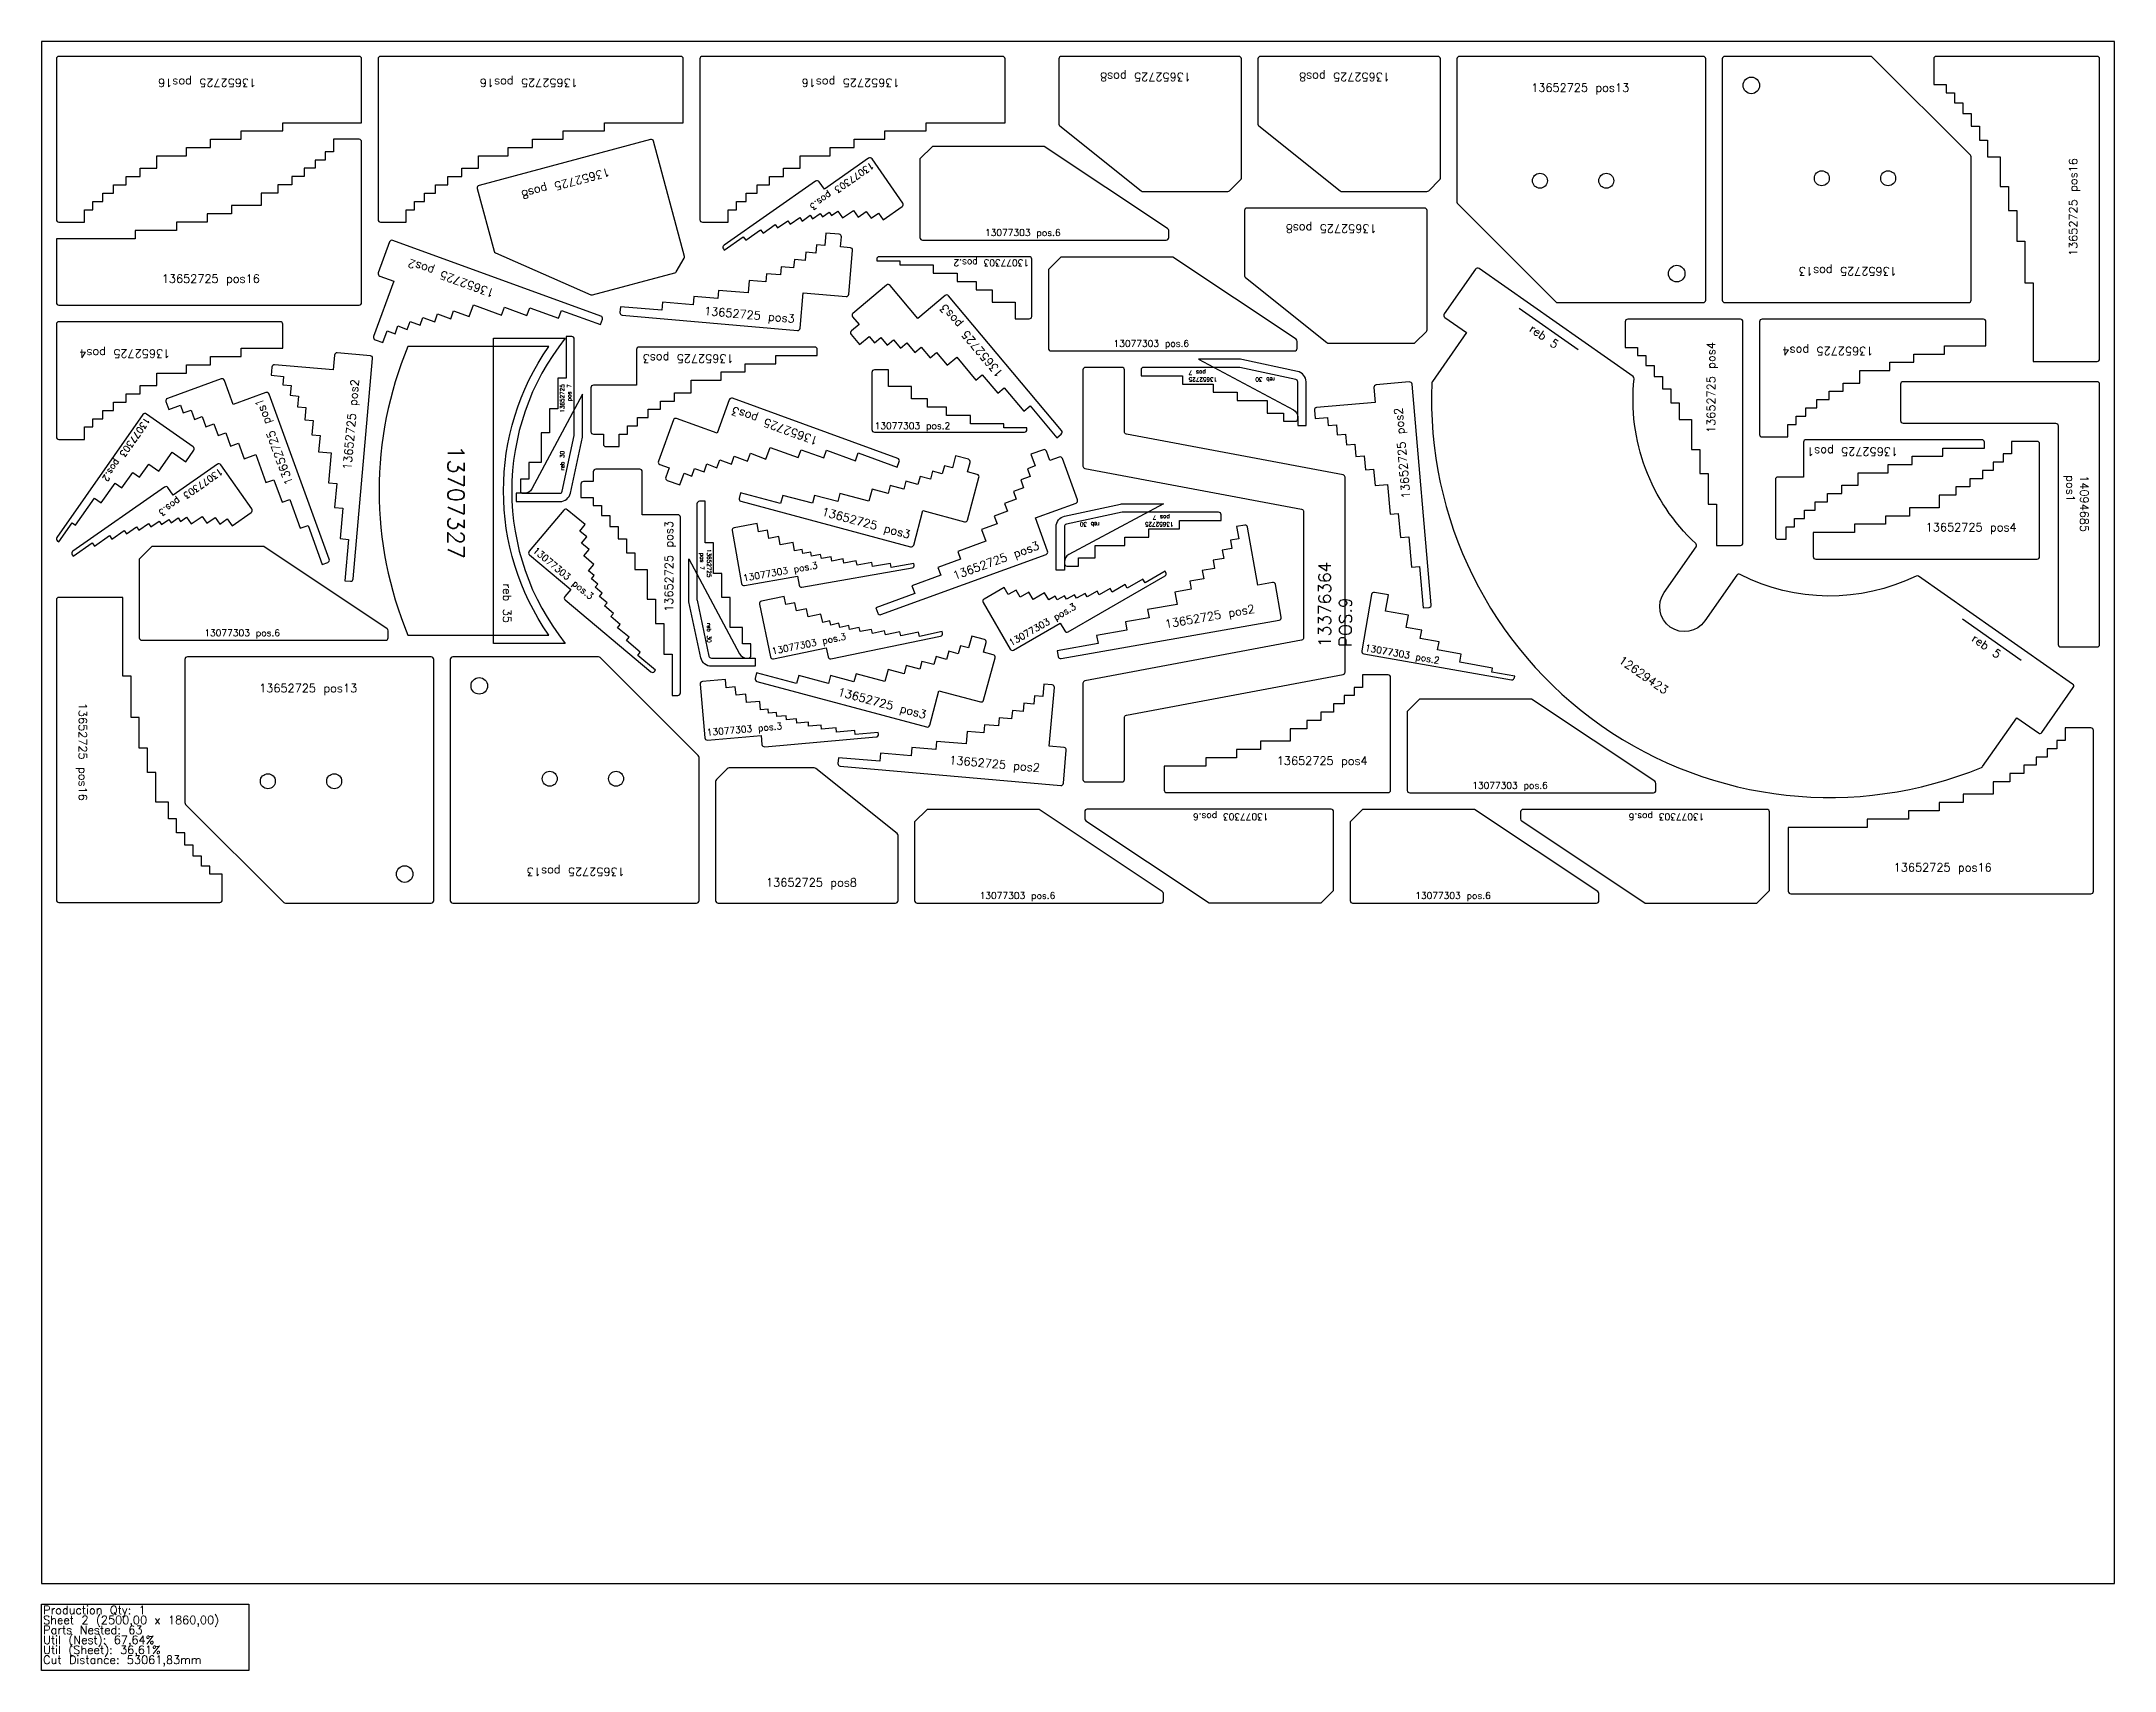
# Model space of a CAD drawing. Header units: millimetres. Extents: x 2625 to 5125, y -105 to 1860.
import ezdxf

# ---------------------------------------------------------------- set-up
doc = ezdxf.new("R2010")
doc.units = ezdxf.units.MM
for name, color, linetype in [('12629423', 7, 'Continuous'), ('13376364v01', 7, 'Continuous'), ('13652725', 7, 'Continuous'), ('13707303', 7, 'Continuous'), ('13707327', 7, 'Continuous'), ('14094685v0', 7, 'Continuous'), ('Rebaixo', 7, 'Continuous'), ('sheet', 24, 'Continuous'), ('Stats', 7, 'Continuous'), ('Texto', 7, 'Continuous')]:
    doc.layers.add(name, color=color, linetype=linetype)
doc.styles.get("Standard").update_dxf_attribs({"font": 'txt.shx'})

msp = doc.modelspace()

# ---------------------------------------------------------------- linework, layer by layer
at = {"color": 7}
for points in [[(3855, 1842, 0.414214), (3852, 1839), (3852, 1760.4, 0.227838), (3853.1, 1758.1), (3951.2, 1679.7, 0.170304), (3953.1, 1679), (4055.8, 1679, 0.198913), (4057.9, 1679.9), (4071.1, 1693.1, 0.198912), (4072, 1695.2), (4072, 1839, 0.414214), (4069, 1842)], [(4095, 1842, 0.414214), (4092, 1839), (4092, 1760.4, 0.227838), (4093.1, 1758.1), (4191.2, 1679.7, 0.170304), (4193.1, 1679), (4295.8, 1679, 0.198912), (4297.9, 1679.9), (4311.1, 1693.1, 0.198912), (4312, 1695.2), (4312, 1839, 0.414214), (4309, 1842)], [(4632, 1548), (4632, 1839, 0.414214), (4629, 1842), (4335, 1842, 0.414214), (4332, 1839), (4332, 1666.2, 0.198912), (4332.9, 1664.1), (4451.1, 1545.9, 0.198912), (4453.2, 1545), (4629, 1545, 0.414214)], [(4652, 1839), (4652, 1548, 0.414214), (4655, 1545), (4949, 1545, 0.414214), (4952, 1548), (4952, 1720.8, 0.198912), (4951.1, 1722.9), (4832.9, 1841.1, 0.198912), (4830.8, 1842), (4655, 1842, 0.414214)], [(3152.7, 1686.4, 0.414214), (3150.6, 1682.8), (3170.9, 1606.9, 0.227838), (3172.6, 1604.9), (3287.6, 1554.5, 0.170304), (3289.6, 1554.4), (3388.8, 1580.9, 0.198912), (3390.6, 1582.3), (3400, 1598.6, 0.198912), (3400.3, 1600.8), (3363.1, 1739.7, 0.414214), (3359.4, 1741.8)], [(4078.9, 1659, 0.414214), (4075.9, 1656), (4075.9, 1577.4, 0.227838), (4077.1, 1575.1), (4175.1, 1496.7, 0.170304), (4177, 1496), (4279.7, 1496, 0.198912), (4281.8, 1496.9), (4295.1, 1510.1, 0.198912), (4295.9, 1512.2), (4295.9, 1656, 0.414214), (4292.9, 1659)], [(3031.2, 1580.8, 0.414213), (3033, 1576.9), (3049.9, 1570.8), (3025.6, 1504, 0.414214), (3027.4, 1500.2), (3036.8, 1496.8), (3042, 1510.9), (3051.4, 1507.4), (3054.8, 1516.8), (3066.1, 1512.7), (3069.5, 1522.1), (3081.7, 1517.7), (3085.1, 1527.1), (3099.2, 1522), (3102.6, 1531.4), (3118.6, 1525.5), (3122, 1534.9), (3140.8, 1528.1), (3145.9, 1542.2), (3179.8, 1529.9), (3183.2, 1539.3), (3210.4, 1529.4), (3213.9, 1538.8), (3248.6, 1526.1), (3252.1, 1535.5), (3299, 1518.4), (3301.4, 1525, 0.414214), (3299.6, 1528.8), (3048.7, 1620.1, 0.414214), (3044.9, 1618.3)], [(4644.9, 1302), (4644.9, 1252), (4673.9, 1252, 0.414214), (4676.9, 1255), (4676.9, 1522, 0.414214), (4673.9, 1525), (4537.9, 1525, 0.414214), (4534.9, 1522), (4534.9, 1491), (4549.9, 1491), (4549.9, 1481), (4559.9, 1481), (4559.9, 1469), (4569.9, 1469), (4569.9, 1456), (4579.9, 1456), (4579.9, 1441), (4589.9, 1441), (4589.9, 1424), (4599.9, 1424), (4599.9, 1404), (4614.9, 1404), (4614.9, 1368), (4624.9, 1368), (4624.9, 1339), (4634.9, 1339), (4634.9, 1302)], [(4919.9, 1493), (4969.9, 1493), (4969.9, 1522, 0.414214), (4966.9, 1525), (4699.9, 1525, 0.414214), (4696.9, 1522), (4696.9, 1386, 0.414214), (4699.9, 1383), (4730.9, 1383), (4730.9, 1398), (4740.9, 1398), (4740.9, 1408), (4752.9, 1408), (4752.9, 1418), (4765.9, 1418), (4765.9, 1428), (4780.9, 1428), (4780.9, 1438), (4797.9, 1438), (4797.9, 1448), (4817.9, 1448), (4817.9, 1463), (4853.9, 1463), (4853.9, 1473), (4882.9, 1473), (4882.9, 1483), (4919.9, 1483)], [(2866, 1490), (2916, 1490), (2916, 1519, 0.414214), (2913, 1522), (2646, 1522, 0.414214), (2643, 1519), (2643, 1383, 0.414214), (2646, 1380), (2677, 1380), (2677, 1395), (2687, 1395), (2687, 1405), (2699, 1405), (2699, 1415), (2712, 1415), (2712, 1425), (2727, 1425), (2727, 1435), (2744, 1435), (2744, 1445), (2764, 1445), (2764, 1460), (2800, 1460), (2800, 1470), (2829, 1470), (2829, 1480), (2866, 1480)], [(3250.2, 1315, 0.353653), (3253.1, 1317.4), (3267.5, 1384.7, 0.052822), (3267.6, 1385.3), (3267.6, 1501, 0.414214), (3264.6, 1504), (3257.6, 1504), (3257.6, 1454), (3247.6, 1454), (3247.6, 1417), (3237.6, 1417), (3237.6, 1388), (3227.6, 1388), (3227.6, 1352), (3212.6, 1352), (3212.6, 1332), (3202.6, 1332), (3202.6, 1318, 0.414214), (3205.6, 1315)], [(2981.7, 1484.4, 0.414214), (2978.5, 1481.7), (2976.9, 1463.8), (2906.2, 1469.9, 0.414214), (2902.9, 1467.2), (2902.1, 1457.3), (2917, 1456), (2916.1, 1446), (2926.1, 1445.1), (2925, 1433.2), (2935, 1432.3), (2933.9, 1419.3), (2943.8, 1418.5), (2942.5, 1403.5), (2952.5, 1402.7), (2951, 1385.7), (2961, 1384.8), (2959.2, 1364.9), (2974.2, 1363.6), (2971, 1327.8), (2981, 1326.9), (2978.5, 1298), (2988.4, 1297.1), (2985.2, 1260.3), (2995.2, 1259.4), (2990.8, 1209.6), (2997.8, 1209, 0.414214), (3001, 1211.7), (3024.3, 1477.7, 0.414214), (3021.6, 1480.9)], [(4140, 1449.4, 0.353653), (4137.6, 1452.3), (4070.3, 1466.7, 0.052823), (4069.7, 1466.8), (3954, 1466.8, 0.414214), (3951, 1463.8), (3951, 1456.8), (4001, 1456.8), (4001, 1446.8), (4038, 1446.8), (4038, 1436.8), (4067, 1436.8), (4067, 1426.8), (4103, 1426.8), (4103, 1411.8), (4123, 1411.8), (4123, 1401.8), (4137, 1401.8, 0.414214), (4140, 1404.8)], [(4234.7, 1445.8, 0.414214), (4231.9, 1442.6), (4233.5, 1424.6), (4162.8, 1418.4, 0.414214), (4160.1, 1415.2), (4160.9, 1405.2), (4175.9, 1406.5), (4176.7, 1396.6), (4186.7, 1397.5), (4187.7, 1385.5), (4197.7, 1386.4), (4198.8, 1373.4), (4208.8, 1374.3), (4210.1, 1359.3), (4220.1, 1360.2), (4221.6, 1343.3), (4231.5, 1344.2), (4233.3, 1324.2), (4248.2, 1325.5), (4251.3, 1289.7), (4261.3, 1290.5), (4263.8, 1261.7), (4273.8, 1262.5), (4277, 1225.7), (4287, 1226.5), (4291.3, 1176.7), (4298.3, 1177.3, 0.414214), (4301, 1180.6), (4277.8, 1446.6, 0.414213), (4274.5, 1449.3)], [(4811.6, 1267.6), (4761.6, 1267.6), (4761.6, 1238.6, 0.414214), (4764.6, 1235.6), (5031.6, 1235.6, 0.414214), (5034.6, 1238.6), (5034.6, 1374.6, 0.414214), (5031.6, 1377.6), (5000.6, 1377.6), (5000.6, 1362.6), (4990.6, 1362.6), (4990.6, 1352.6), (4978.6, 1352.6), (4978.6, 1342.6), (4965.6, 1342.6), (4965.6, 1332.6), (4950.6, 1332.6), (4950.6, 1322.6), (4933.6, 1322.6), (4933.6, 1312.6), (4913.6, 1312.6), (4913.6, 1297.6), (4877.6, 1297.6), (4877.6, 1287.6), (4848.6, 1287.6), (4848.6, 1277.6), (4811.6, 1277.6)], [(4113.1, 1204.9, 0.414214), (4109.6, 1207.3), (4091.9, 1204.2), (4079.6, 1274.1, 0.414214), (4076.1, 1276.6), (4066.3, 1274.8), (4068.9, 1260.1), (4059, 1258.3), (4060.7, 1248.5), (4048.9, 1246.4), (4050.7, 1236.5), (4037.9, 1234.3), (4039.6, 1224.4), (4024.8, 1221.8), (4026.6, 1212), (4009.8, 1209), (4011.6, 1199.2), (3991.9, 1195.7), (3994.5, 1180.9), (3959, 1174.7), (3960.7, 1164.8), (3932.2, 1159.8), (3933.9, 1149.9), (3897.5, 1143.5), (3899.2, 1133.7), (3850, 1125), (3851.2, 1118.1, 0.414214), (3854.7, 1115.7), (4117.6, 1162, 0.414213), (4120.1, 1165.5)], [(3098, 823.7), (3098, 1114.7, 0.414214), (3095, 1117.7), (2801, 1117.7, 0.414214), (2798, 1114.7), (2798, 941.9, 0.198912), (2798.9, 939.8), (2917.1, 821.6, 0.198912), (2919.2, 820.7), (3095, 820.7, 0.414214)], [(3118, 1114.7), (3118, 823.7, 0.414214), (3121, 820.7), (3415, 820.7, 0.414214), (3418, 823.7), (3418, 996.4, 0.198912), (3417.1, 998.6), (3298.9, 1116.8, 0.198912), (3296.8, 1117.7), (3121, 1117.7, 0.414214)], [(3860.9, 1005.1, 0.414214), (3858.2, 1008.4), (3840.3, 1009.9), (3846.5, 1080.7, 0.414214), (3843.8, 1083.9), (3833.8, 1084.8), (3832.5, 1069.8), (3822.5, 1070.7), (3821.6, 1060.8), (3809.7, 1061.8), (3808.8, 1051.8), (3795.9, 1053), (3795, 1043), (3780.1, 1044.3), (3779.2, 1034.4), (3762.2, 1035.8), (3761.4, 1025.9), (3741.5, 1027.6), (3740.1, 1012.7), (3704.3, 1015.8), (3703.4, 1005.9), (3674.5, 1008.4), (3673.7, 998.4), (3636.8, 1001.6), (3635.9, 991.7), (3586.1, 996), (3585.5, 989.1, 0.414214), (3588.2, 985.8), (3854.2, 962.5, 0.414214), (3857.5, 965.3)], [(4029, 985.9), (3979, 985.9), (3979, 956.9, 0.414214), (3982, 953.9), (4249, 953.9, 0.414214), (4252, 956.9), (4252, 1092.9, 0.414214), (4249, 1095.9), (4218, 1095.9), (4218, 1080.9), (4208, 1080.9), (4208, 1070.9), (4196, 1070.9), (4196, 1060.9), (4183, 1060.9), (4183, 1050.9), (4168, 1050.9), (4168, 1040.9), (4151, 1040.9), (4151, 1030.9), (4131, 1030.9), (4131, 1015.9), (4095, 1015.9), (4095, 1005.9), (4066, 1005.9), (4066, 995.9), (4029, 995.9)], [(3655, 820.7, 0.414214), (3658, 823.7), (3658, 902.2, 0.227838), (3656.9, 904.6), (3558.8, 983, 0.170304), (3556.9, 983.7), (3454.2, 983.7, 0.198912), (3452.1, 982.8), (3438.9, 969.6, 0.198912), (3438, 967.4), (3438, 823.7, 0.414214), (3441, 820.7)]]:
    msp.add_lwpolyline(points, format="xyb", close=True, dxfattribs=at)
at = {"color": 6}
for points in [[(3432.9, 1116.3), (3477.5, 1116.3, 0.414213), (3480.5, 1119.3), (3480.5, 1133.3), (3470.5, 1133.3), (3470.5, 1153.3), (3455.5, 1153.3), (3455.5, 1189.3), (3445.5, 1189.3), (3445.5, 1218.3), (3435.5, 1218.3), (3435.5, 1255.3), (3425.5, 1255.3), (3425.5, 1305.3), (3418.5, 1305.3, 0.414214), (3415.5, 1302.3), (3415.5, 1186.6, 0.052823), (3415.6, 1185.9), (3430, 1118.6, 0.353653)], [(3858.6, 1274.7), (3858.6, 1230.2, 0.414214), (3861.6, 1227.2), (3875.6, 1227.2), (3875.6, 1237.2), (3895.6, 1237.2), (3895.6, 1252.2), (3931.6, 1252.2), (3931.6, 1262.2), (3960.6, 1262.2), (3960.6, 1272.2), (3997.6, 1272.2), (3997.6, 1282.2), (4047.6, 1282.2), (4047.6, 1289.2, 0.414214), (4044.6, 1292.2), (3928.9, 1292.2, 0.052823), (3928.3, 1292.1), (3861, 1277.7, 0.353653)]]:
    msp.add_lwpolyline(points, format="xyb", close=True, dxfattribs=at)
at = {"color": 7}
for centre, radius in [((4687, 1807), 10), ((4432, 1692), 9), ((4512, 1692), 9), ((4772, 1695), 9), ((4852, 1695), 9), ((4597, 1580), 10), ((3153, 1082.7), 10), ((2898, 967.7), 9), ((2978, 967.7), 9), ((3238, 970.7), 9), ((3318, 970.7), 9), ((3063, 855.7), 10)]:
    msp.add_circle(centre, radius, dxfattribs=at)
at = {"layer": '12629423', "color": 5}
msp.add_lwpolyline([(4302.4, 1450, 0.143062), (4301.8, 1448.4, 0.547864), (4964.6, 984.4, 0.143062), (4965.9, 985.4), (5007, 1044.2), (5033.2, 1025.9, 0.414213), (5037.4, 1026.6), (5075.3, 1080.7, 0.414214), (5074.5, 1084.8), (4888.7, 1215, 0.273084), (4885.6, 1215.2, -0.23636), (4673.4, 1217.1, 0.374366), (4669.6, 1216.1), (4631, 1161, -0.999971), (4581.9, 1195.4), (4620.5, 1250.5, 0.374366), (4620, 1254.4, -0.23636), (4545.7, 1453.2, 0.273084), (4544.5, 1456), (4358.6, 1586.1, 0.414214), (4354.4, 1585.4), (4316.6, 1531.3, 0.414214), (4317.3, 1527.2), (4343.5, 1508.8)], format="xyb", close=True, dxfattribs=at)
at = {"layer": '13376364v01', "color": 5}
msp.add_lwpolyline([(3933.4, 1047.3), (4194.6, 1096.3, 0.360783), (4197, 1099.3), (4197, 1334.3, 0.360783), (4194.6, 1337.3), (3933.4, 1386.3, -0.360783), (3931, 1389.3), (3931, 1463.8, 0.414214), (3928, 1466.8), (3884, 1466.8, 0.414214), (3881, 1463.8), (3881, 1347.8, 0.360783), (3883.4, 1344.9), (4144.6, 1295.8, -0.360783), (4147, 1292.8), (4147, 1140.8, -0.360783), (4144.6, 1137.8), (3883.4, 1088.7, 0.360783), (3881, 1085.8), (3881, 969.8, 0.414214), (3884, 966.8), (3928, 966.8, 0.414214), (3931, 969.8), (3931, 1044.3, -0.360783)], format="xyb", close=True, dxfattribs=at)
at = {"layer": '13652725', "color": 7}
for points in [[(3011, 1839, 0.414214), (3008, 1842), (2646, 1842, 0.414214), (2643, 1839), (2643, 1645, 0.414214), (2646, 1642), (2677, 1642), (2677, 1657), (2687, 1657), (2687, 1667), (2699, 1667), (2699, 1677), (2712, 1677), (2712, 1687), (2727, 1687), (2727, 1697), (2744, 1697), (2744, 1707), (2764, 1707), (2764, 1722), (2800, 1722), (2800, 1732), (2829, 1732), (2829, 1742), (2866, 1742), (2866, 1752), (2916, 1752), (2916, 1762), (3011, 1762)], [(3399, 1839, 0.414214), (3396, 1842), (3034, 1842, 0.414214), (3031, 1839), (3031, 1645, 0.414214), (3034, 1642), (3065, 1642), (3065, 1657), (3075, 1657), (3075, 1667), (3087, 1667), (3087, 1677), (3100, 1677), (3100, 1687), (3115, 1687), (3115, 1697), (3132, 1697), (3132, 1707), (3152, 1707), (3152, 1722), (3188, 1722), (3188, 1732), (3217, 1732), (3217, 1742), (3254, 1742), (3254, 1752), (3304, 1752), (3304, 1762), (3399, 1762)], [(3787, 1839, 0.414214), (3784, 1842), (3422, 1842, 0.414214), (3419, 1839), (3419, 1645, 0.414214), (3422, 1642), (3453, 1642), (3453, 1657), (3463, 1657), (3463, 1667), (3475, 1667), (3475, 1677), (3488, 1677), (3488, 1687), (3503, 1687), (3503, 1697), (3520, 1697), (3520, 1707), (3540, 1707), (3540, 1722), (3576, 1722), (3576, 1732), (3605, 1732), (3605, 1742), (3642, 1742), (3642, 1752), (3692, 1752), (3692, 1762), (3787, 1762)], [(5104, 1474, 0.414214), (5107, 1477), (5107, 1839, 0.414214), (5104, 1842), (4910, 1842, 0.414214), (4907, 1839), (4907, 1808), (4922, 1808), (4922, 1798), (4932, 1798), (4932, 1786), (4942, 1786), (4942, 1773), (4952, 1773), (4952, 1758), (4962, 1758), (4962, 1741), (4972, 1741), (4972, 1721), (4987, 1721), (4987, 1685), (4997, 1685), (4997, 1656), (5007, 1656), (5007, 1619), (5017, 1619), (5017, 1569), (5027, 1569), (5027, 1474)], [(2643, 1545, 0.414214), (2646, 1542), (3008, 1542, 0.414214), (3011, 1545), (3011, 1739, 0.414214), (3008, 1742), (2977, 1742), (2977, 1727), (2967, 1727), (2967, 1717), (2955, 1717), (2955, 1707), (2942, 1707), (2942, 1697), (2927, 1697), (2927, 1687), (2910, 1687), (2910, 1677), (2890, 1677), (2890, 1662), (2854, 1662), (2854, 1652), (2825, 1652), (2825, 1642), (2788, 1642), (2788, 1632), (2738, 1632), (2738, 1622), (2643, 1622)], [(3536.6, 1511.4, 0.414214), (3539.8, 1514.1), (3543.6, 1556.9), (3595.4, 1552.4, 0.414214), (3598.6, 1555.1), (3603.2, 1607.9, 0.414214), (3600.5, 1611.2), (3588.5, 1612.2), (3589.6, 1624.2, 0.414214), (3586.9, 1627.4), (3570.9, 1628.8), (3569.6, 1613.9), (3559.7, 1614.7), (3558.8, 1604.8), (3546.8, 1605.8), (3546, 1595.9), (3533, 1597), (3532.1, 1587), (3517.2, 1588.3), (3516.3, 1578.4), (3499.4, 1579.9), (3498.5, 1569.9), (3478.6, 1571.6), (3477.3, 1556.7), (3441.4, 1559.8), (3440.6, 1549.9), (3411.7, 1552.4), (3410.8, 1542.4), (3373.9, 1545.7), (3373.1, 1535.7), (3323.2, 1540.1), (3322.6, 1533.1, 0.414214), (3325.4, 1529.8)], [(3719, 1553.1, 0.414214), (3714.7, 1553.5), (3681.8, 1525.9), (3648.4, 1565.7, 0.414214), (3644.1, 1566.1), (3603.5, 1532, 0.414214), (3603.2, 1527.8), (3610.9, 1518.6), (3601.7, 1510.9, 0.414214), (3601.3, 1506.6), (3611.6, 1494.4), (3623.1, 1504), (3629.5, 1496.4), (3637.2, 1502.8), (3644.9, 1493.6), (3652.6, 1500), (3660.9, 1490.1), (3668.6, 1496.5), (3678.2, 1485), (3685.9, 1491.4), (3696.8, 1478.4), (3704.5, 1484.8), (3717.3, 1469.5), (3728.8, 1479.2), (3751.9, 1451.6), (3759.6, 1458), (3778.3, 1435.8), (3785.9, 1442.2), (3809.7, 1413.9), (3817.4, 1420.3), (3849.5, 1382), (3854.9, 1386.5, 0.414214), (3855.2, 1390.7)], [(3345.6, 1491.3, 0.414214), (3342.6, 1488.3), (3342.6, 1445.3), (3290.6, 1445.3, 0.414214), (3287.6, 1442.3), (3287.6, 1389.3, 0.414214), (3290.6, 1386.3), (3302.6, 1386.3), (3302.6, 1374.3, 0.414214), (3305.6, 1371.3), (3321.6, 1371.3), (3321.6, 1386.3), (3331.6, 1386.3), (3331.6, 1396.3), (3343.6, 1396.3), (3343.6, 1406.3), (3356.6, 1406.3), (3356.6, 1416.3), (3371.6, 1416.3), (3371.6, 1426.3), (3388.6, 1426.3), (3388.6, 1436.3), (3408.6, 1436.3), (3408.6, 1451.3), (3444.6, 1451.3), (3444.6, 1461.3), (3473.6, 1461.3), (3473.6, 1471.3), (3510.6, 1471.3), (3510.6, 1481.3), (3560.6, 1481.3), (3560.6, 1488.3, 0.414214), (3557.6, 1491.3)], [(2946.5, 1276.2), (2963.6, 1229.2), (2970.2, 1231.6, 0.414214), (2972, 1235.5), (2899.5, 1434.7, 0.414214), (2895.6, 1436.5), (2856.2, 1422.1), (2845.6, 1451.2, 0.414214), (2841.7, 1453), (2776.9, 1429.4, 0.414214), (2775.1, 1425.6), (2778.5, 1416.2), (2792.6, 1421.3), (2796, 1411.9), (2805.4, 1415.3), (2809.5, 1404.1), (2818.9, 1407.5), (2823.4, 1395.3), (2832.8, 1398.7), (2837.9, 1384.6), (2847.3, 1388), (2853.1, 1372), (2862.5, 1375.5), (2869.3, 1356.7), (2883.4, 1361.8), (2895.7, 1328), (2905.1, 1331.4), (2915.1, 1304.1), (2924.5, 1307.6), (2937.1, 1272.8)], [(3458.3, 1429.6, 0.414214), (3454.5, 1427.8), (3439.8, 1387.4), (3390.9, 1405.2, 0.414214), (3387.1, 1403.4), (3369, 1353.6, 0.414214), (3370.7, 1349.7), (3382, 1345.6), (3377.9, 1334.3, 0.414214), (3379.7, 1330.5), (3394.7, 1325), (3399.9, 1339.1), (3409.3, 1335.7), (3412.7, 1345.1), (3424, 1341), (3427.4, 1350.4), (3439.6, 1345.9), (3443, 1355.3), (3457.1, 1350.2), (3460.5, 1359.6), (3476.5, 1353.8), (3479.9, 1363.2), (3498.7, 1356.3), (3503.9, 1370.4), (3537.7, 1358.1), (3541.1, 1367.5), (3568.4, 1357.6), (3571.8, 1367), (3606.6, 1354.3), (3610, 1363.7), (3657, 1346.6), (3659.4, 1353.2, 0.414214), (3657.6, 1357.1)], [(4918, 1369.6), (4968, 1369.6), (4968, 1376.6, 0.414214), (4965, 1379.6), (4753, 1379.6, 0.414214), (4750, 1376.6), (4750, 1334.6), (4719, 1334.6, 0.414214), (4716, 1331.6), (4716, 1262.6, 0.414214), (4719, 1259.6), (4729, 1259.6), (4729, 1274.6), (4739, 1274.6), (4739, 1284.6), (4751, 1284.6), (4751, 1294.6), (4764, 1294.6), (4764, 1304.6), (4779, 1304.6), (4779, 1314.6), (4796, 1314.6), (4796, 1324.6), (4816, 1324.6), (4816, 1339.6), (4852, 1339.6), (4852, 1349.6), (4881, 1349.6), (4881, 1359.6), (4918, 1359.6)], [(3673.2, 1250.4, 0.414214), (3676.9, 1252.5), (3688, 1294.1), (3738.2, 1280.6, 0.414214), (3741.9, 1282.7), (3755.6, 1333.9, 0.414213), (3753.5, 1337.6), (3741.9, 1340.7), (3745, 1352.3, 0.414214), (3742.9, 1356), (3727.4, 1360.1), (3723.6, 1345.6), (3713.9, 1348.2), (3711.3, 1338.5), (3699.7, 1341.6), (3697.1, 1332), (3684.6, 1335.4), (3682, 1325.7), (3667.5, 1329.6), (3664.9, 1319.9), (3648.5, 1324.3), (3645.9, 1314.7), (3626.6, 1319.8), (3622.7, 1305.3), (3587.9, 1314.7), (3585.3, 1305), (3557.3, 1312.5), (3554.7, 1302.9), (3519, 1312.4), (3516.4, 1302.8), (3468.1, 1315.7), (3466.3, 1308.9, 0.414214), (3468.4, 1305.3)], [(3836.6, 1241.2, 0.414214), (3838.4, 1245), (3823.7, 1285.4), (3872.6, 1303.2, 0.414214), (3874.4, 1307.1), (3856.2, 1356.9, 0.414213), (3852.4, 1358.7), (3841.1, 1354.6), (3837, 1365.8, 0.414214), (3833.2, 1367.6), (3818.1, 1362.2), (3823.2, 1348.1), (3813.9, 1344.6), (3817.3, 1335.2), (3806, 1331.1), (3809.4, 1321.7), (3797.2, 1317.3), (3800.6, 1307.9), (3786.5, 1302.8), (3789.9, 1293.4), (3774, 1287.6), (3777.4, 1278.2), (3758.6, 1271.3), (3763.7, 1257.2), (3729.9, 1244.9), (3733.3, 1235.5), (3706.1, 1225.6), (3709.5, 1216.2), (3674.7, 1203.5), (3678.1, 1194.1), (3631.2, 1177), (3633.5, 1170.5, 0.414214), (3637.4, 1168.7)], [(3395.5, 1286.1, 0.414214), (3392.5, 1289.1), (3349.5, 1289.1), (3349.5, 1341.1, 0.414214), (3346.5, 1344.1), (3293.5, 1344.1, 0.414213), (3290.5, 1341.1), (3290.5, 1329.1), (3278.5, 1329.1, 0.414214), (3275.5, 1326.1), (3275.5, 1310.1), (3290.5, 1310.1), (3290.5, 1300.1), (3300.5, 1300.1), (3300.5, 1288.1), (3310.5, 1288.1), (3310.5, 1275.1), (3320.5, 1275.1), (3320.5, 1260.1), (3330.5, 1260.1), (3330.5, 1243.1), (3340.5, 1243.1), (3340.5, 1223.1), (3355.5, 1223.1), (3355.5, 1187.1), (3365.5, 1187.1), (3365.5, 1158.1), (3375.5, 1158.1), (3375.5, 1121.1), (3385.5, 1121.1), (3385.5, 1071.1), (3392.5, 1071.1, 0.414214), (3395.5, 1074.1)], [(2646, 1189.4, 0.414213), (2643, 1186.4), (2643, 824.4, 0.414214), (2646, 821.4), (2840, 821.4, 0.414213), (2843, 824.4), (2843, 855.4), (2828, 855.4), (2828, 865.4), (2818, 865.4), (2818, 877.4), (2808, 877.4), (2808, 890.4), (2798, 890.4), (2798, 905.4), (2788, 905.4), (2788, 922.4), (2778, 922.4), (2778, 942.4), (2763, 942.4), (2763, 978.4), (2753, 978.4), (2753, 1007.4), (2743, 1007.4), (2743, 1044.4), (2733, 1044.4), (2733, 1094.4), (2723, 1094.4), (2723, 1189.4)], [(3692.5, 1033.1, 0.414214), (3696.2, 1035.3), (3707.3, 1076.8), (3757.6, 1063.3, 0.414213), (3761.2, 1065.5), (3775, 1116.7, 0.414213), (3772.8, 1120.3), (3761.2, 1123.4), (3764.3, 1135, 0.414214), (3762.2, 1138.7), (3746.8, 1142.8), (3742.9, 1128.4), (3733.2, 1130.9), (3730.6, 1121.3), (3719.1, 1124.4), (3716.5, 1114.7), (3703.9, 1118.1), (3701.3, 1108.4), (3686.8, 1112.3), (3684.2, 1102.7), (3667.8, 1107.1), (3665.2, 1097.4), (3645.9, 1102.6), (3642, 1088.1), (3607.3, 1097.4), (3604.7, 1087.7), (3576.7, 1095.3), (3574.1, 1085.6), (3538.3, 1095.2), (3535.7, 1085.5), (3487.4, 1098.5), (3485.6, 1091.7, 0.414214), (3487.8, 1088)], [(4731.6, 834.9, 0.414214), (4734.6, 831.9), (5096.6, 831.9, 0.414213), (5099.6, 834.9), (5099.6, 1028.9, 0.414214), (5096.6, 1031.9), (5065.6, 1031.9), (5065.6, 1016.9), (5055.6, 1016.9), (5055.6, 1006.9), (5043.6, 1006.9), (5043.6, 996.9), (5030.6, 996.9), (5030.6, 986.9), (5015.6, 986.9), (5015.6, 976.9), (4998.6, 976.9), (4998.6, 966.9), (4978.6, 966.9), (4978.6, 951.9), (4942.6, 951.9), (4942.6, 941.9), (4913.6, 941.9), (4913.6, 931.9), (4876.6, 931.9), (4876.6, 921.9), (4826.6, 921.9), (4826.6, 911.9), (4731.6, 911.9)]]:
    msp.add_lwpolyline(points, format="xyb", close=True, dxfattribs=at)
at = {"layer": '13707303', "color": 5}
for points in [[(3684.4, 1623.4, 0.414214), (3687.4, 1620.4), (3981.4, 1620.4, 0.414214), (3984.4, 1623.4), (3984.4, 1631.8, 0.250765), (3983.1, 1634.3), (3834.4, 1733.4), (3699.4, 1733.4), (3684.4, 1718.4)], [(3663.8, 1665.1), (3626.6, 1718.3, 0.414214), (3622.4, 1719.1), (3569.1, 1681.8), (3562.8, 1690.8, 0.414214), (3558.6, 1691.5), (3448.1, 1614.1, 0.414214), (3447.3, 1609.9), (3448.5, 1608.3), (3471.4, 1624.3), (3474.3, 1620.2), (3492.3, 1632.9), (3495.2, 1628.8), (3509.9, 1639.1), (3512.8, 1635), (3525.1, 1643.6), (3527.9, 1639.5), (3539.4, 1647.5), (3542.3, 1643.4), (3552.1, 1650.3), (3555, 1646.2), (3564, 1652.5), (3566.8, 1648.4), (3575, 1654.2), (3577.9, 1650.1), (3585.3, 1655.2), (3591, 1647.1), (3604.1, 1656.2), (3609.8, 1648), (3619.7, 1654.9), (3625.4, 1646.7), (3634.4, 1653), (3640.2, 1644.8), (3663.1, 1660.9, 0.414214)], [(3819.3, 1597.4, 0.414214), (3816.3, 1600.4), (3635.3, 1600.4, 0.414214), (3632.3, 1597.4), (3632.3, 1595.4), (3660.3, 1595.4), (3660.3, 1590.4), (3700.3, 1590.4), (3700.3, 1580.4), (3729.3, 1580.4), (3729.3, 1570.4), (3752.3, 1570.4), (3752.3, 1560.4), (3771.3, 1560.4), (3771.3, 1545.4), (3799.3, 1545.4), (3799.3, 1525.4), (3816.3, 1525.4, 0.414214), (3819.3, 1528.4)], [(3839.3, 1489.8, 0.414214), (3842.3, 1486.8), (4136.3, 1486.8, 0.414214), (4139.3, 1489.8), (4139.3, 1498.2, 0.250765), (4138, 1500.7), (3989.3, 1599.8), (3854.3, 1599.8), (3839.3, 1584.8)], [(3626.4, 1391.8, 0.414214), (3629.4, 1388.8), (3810.4, 1388.8, 0.414214), (3813.4, 1391.8), (3813.4, 1393.8), (3785.4, 1393.8), (3785.4, 1398.8), (3745.4, 1398.8), (3745.4, 1408.8), (3716.4, 1408.8), (3716.4, 1418.8), (3693.4, 1418.8), (3693.4, 1428.8), (3674.4, 1428.8), (3674.4, 1443.8), (3646.4, 1443.8), (3646.4, 1463.8), (3629.4, 1463.8, 0.414214), (3626.4, 1460.8)], [(2751.6, 1410.6, 0.414214), (2747.4, 1409.9), (2643.6, 1261.6, 0.414214), (2644.3, 1257.4), (2645.9, 1256.3), (2662, 1279.2), (2666.1, 1276.4), (2689, 1309.1), (2697.2, 1303.4), (2713.9, 1327.1), (2722.1, 1321.4), (2735.3, 1340.2), (2743.4, 1334.5), (2754.3, 1350.1), (2766.6, 1341.5), (2782.7, 1364.4), (2799.1, 1352.9), (2808.8, 1366.9, 0.414214), (2808.1, 1371)], [(2878.5, 1296.1), (2841.3, 1349.3, 0.414214), (2837.1, 1350.1), (2783.8, 1312.8), (2777.5, 1321.8, 0.414214), (2773.4, 1322.5), (2662.8, 1245.1, 0.414214), (2662, 1240.9), (2663.2, 1239.3), (2686.1, 1255.3), (2689, 1251.2), (2707, 1263.9), (2709.9, 1259.8), (2724.6, 1270.1), (2727.5, 1266), (2739.8, 1274.6), (2742.6, 1270.5), (2754.1, 1278.5), (2757, 1274.4), (2766.8, 1281.3), (2769.7, 1277.2), (2778.7, 1283.5), (2781.6, 1279.4), (2789.7, 1285.2), (2792.6, 1281.1), (2800, 1286.2), (2805.7, 1278), (2818.8, 1287.2), (2824.6, 1279), (2834.4, 1285.9), (2840.1, 1277.7), (2849.1, 1284), (2854.9, 1275.8), (2877.8, 1291.9, 0.414214)], [(3254.9, 1294.8), (3213.1, 1245, 0.414214), (3213.5, 1240.8), (3263.2, 1199), (3256.2, 1190.6, 0.414214), (3256.5, 1186.4), (3360, 1099.6, 0.414214), (3364.2, 1100), (3365.5, 1101.5), (3344, 1119.5), (3347.2, 1123.3), (3330.4, 1137.5), (3333.6, 1141.3), (3319.8, 1152.9), (3323, 1156.7), (3311.5, 1166.4), (3314.7, 1170.2), (3304, 1179.2), (3307.2, 1183), (3298, 1190.7), (3301.3, 1194.6), (3292.8, 1201.6), (3296, 1205.5), (3288.4, 1211.9), (3291.6, 1215.7), (3284.7, 1221.5), (3291.1, 1229.2), (3278.9, 1239.4), (3285.3, 1247.1), (3276.1, 1254.8), (3282.5, 1262.5), (3274.1, 1269.5), (3280.5, 1277.2), (3259.1, 1295.2, 0.414214)], [(3458, 1270), (3469.3, 1206, 0.414214), (3472.7, 1203.6), (3536.8, 1214.9), (3538.7, 1204, 0.414214), (3542.1, 1201.6), (3675.1, 1225, 0.414214), (3677.5, 1228.5), (3677.2, 1230.5), (3649.6, 1225.6), (3648.7, 1230.5), (3627.1, 1226.7), (3626.2, 1231.7), (3608.5, 1228.5), (3607.6, 1233.4), (3592.8, 1230.8), (3592, 1235.8), (3578.2, 1233.3), (3577.3, 1238.3), (3565.5, 1236.2), (3564.6, 1241.1), (3553.8, 1239.2), (3552.9, 1244.1), (3543.1, 1242.4), (3542.2, 1247.3), (3533.3, 1245.7), (3531.6, 1255.6), (3515.8, 1252.8), (3514.1, 1262.7), (3502.3, 1260.6), (3500.6, 1270.4), (3489.7, 1268.5), (3488, 1278.4), (3460.4, 1273.5, 0.414214)], [(2743, 1140.7, 0.414214), (2746, 1137.7), (3040, 1137.7, 0.414214), (3043, 1140.7), (3043, 1149.1, 0.250765), (3041.7, 1151.6), (2893, 1250.7), (2758, 1250.7), (2743, 1235.7)], [(3760.6, 1183.3), (3793.1, 1127, 0.414214), (3797.2, 1125.9), (3853.5, 1158.4), (3859, 1148.9, 0.414214), (3863.1, 1147.8), (3980, 1215.3, 0.414214), (3981.1, 1219.4), (3980.1, 1221.1), (3955.8, 1207.1), (3953.3, 1211.5), (3934.3, 1200.5), (3931.8, 1204.8), (3916.2, 1195.8), (3913.7, 1200.1), (3900.7, 1192.6), (3898.2, 1197), (3886.1, 1190), (3883.6, 1194.3), (3873.2, 1188.3), (3870.7, 1192.6), (3861.1, 1187.1), (3858.6, 1191.5), (3850, 1186.5), (3847.5, 1190.8), (3839.7, 1186.3), (3834.7, 1194.9), (3820.8, 1186.9), (3815.8, 1195.6), (3805.4, 1189.6), (3800.4, 1198.3), (3790.9, 1192.8), (3785.9, 1201.4), (3761.7, 1187.4, 0.414213)], [(3491, 1181.4), (3504.1, 1117.7, 0.414214), (3507.7, 1115.4), (3571.4, 1128.5), (3573.6, 1117.7, 0.414213), (3577.1, 1115.4), (3709.3, 1142.6, 0.414213), (3711.7, 1146.1), (3711.3, 1148.1), (3683.8, 1142.4), (3682.8, 1147.3), (3661.3, 1142.9), (3660.3, 1147.8), (3642.7, 1144.2), (3641.6, 1149.1), (3627, 1146), (3625.9, 1150.9), (3612.2, 1148.1), (3611.2, 1153), (3599.5, 1150.6), (3598.5, 1155.5), (3587.7, 1153.3), (3586.7, 1158.2), (3576.9, 1156.1), (3575.9, 1161), (3567.1, 1159.2), (3565, 1169), (3549.4, 1165.8), (3547.4, 1175.6), (3535.6, 1173.2), (3533.6, 1183), (3522.8, 1180.7), (3520.8, 1190.5), (3493.4, 1184.9, 0.414214)], [(4217.1, 1125, 0.414214), (4219.5, 1121.5), (4397.8, 1090.1, 0.414214), (4401.2, 1092.5), (4401.6, 1094.5), (4374, 1099.3), (4374.9, 1104.2), (4335.5, 1111.2), (4337.2, 1121), (4308.7, 1126.1), (4310.4, 1135.9), (4287.7, 1139.9), (4289.5, 1149.8), (4270.8, 1153.1), (4273.4, 1167.8), (4245.8, 1172.7), (4249.3, 1192.4), (4232.5, 1195.3, 0.414214), (4229.1, 1192.9)], [(3419.3, 1084.8), (3424.9, 1020.1, 0.414214), (3428.2, 1017.3), (3492.9, 1023), (3493.9, 1012, 0.414214), (3497.2, 1009.3), (3631.6, 1021.1, 0.414214), (3634.4, 1024.3), (3634.2, 1026.3), (3606.3, 1023.9), (3605.9, 1028.9), (3583.9, 1026.9), (3583.5, 1031.9), (3565.6, 1030.3), (3565.1, 1035.3), (3550.2, 1034), (3549.8, 1039), (3535.8, 1037.8), (3535.4, 1042.8), (3523.4, 1041.7), (3523, 1046.7), (3512, 1045.7), (3511.6, 1050.7), (3501.6, 1049.8), (3501.2, 1054.8), (3492.2, 1054), (3491.4, 1064), (3475.4, 1062.6), (3474.6, 1072.6), (3462.6, 1071.5), (3461.7, 1081.5), (3450.8, 1080.5), (3449.9, 1090.5), (3422, 1088.1, 0.414214)], [(4272, 956.7, 0.414214), (4275, 953.7), (4569, 953.7, 0.414214), (4572, 956.7), (4572, 965.1, 0.250765), (4570.6, 967.6), (4422, 1066.7), (4287, 1066.7), (4272, 1051.7)], [(3678, 823.7, 0.414214), (3681, 820.7), (3975, 820.7, 0.414214), (3978, 823.7), (3978, 832.1, 0.250765), (3976.7, 834.6), (3828, 933.7), (3693, 933.7), (3678, 918.7)], [(4183.2, 930.9, 0.414214), (4180.2, 933.9), (3886.2, 933.9, 0.414213), (3883.2, 930.9), (3883.2, 922.5, 0.250765), (3884.6, 920), (4033.2, 820.9), (4168.2, 820.9), (4183.2, 835.9)], [(4203.2, 823.7, 0.414213), (4206.2, 820.7), (4500.2, 820.7, 0.414213), (4503.2, 823.7), (4503.2, 832.1, 0.250765), (4501.9, 834.6), (4353.2, 933.7), (4218.2, 933.7), (4203.2, 918.7)], [(4708.8, 930.7, 0.414213), (4705.8, 933.7), (4411.8, 933.7, 0.414213), (4408.8, 930.7), (4408.8, 922.3, 0.250765), (4410.1, 919.8), (4558.8, 820.7), (4693.8, 820.7), (4708.8, 835.7)]]:
    msp.add_lwpolyline(points, format="xyb", close=True, dxfattribs=at)
at = {"layer": '13707327', "color": 3}
msp.add_lwpolyline([(3236.7, 1492), (3066.8, 1492, 0.198763), (3066.8, 1144), (3236.7, 1144, -0.313233)], format="xyb", close=True, dxfattribs=at)
at = {"layer": '14094685v0', "color": 5}
msp.add_lwpolyline([(5104, 1129.6, 0.414214), (5107, 1132.6), (5107, 1446.6, 0.414214), (5104, 1449.6), (4870, 1449.6, 0.414213), (4867, 1446.6), (4867, 1402.6, 0.414214), (4870, 1399.6), (5054, 1399.6, -0.414213), (5057, 1396.6), (5057, 1132.6, 0.414214), (5060, 1129.6)], format="xyb", close=True, dxfattribs=at)
at = {"layer": 'Rebaixo', "color": 5}
for p, q in [((4478.1, 1488.1), (4407.1, 1537.8)), ((4941.5, 1163.6), (5012.6, 1113.9))]:
    msp.add_line(p, q, dxfattribs=at)
at = {"layer": 'Rebaixo', "color": 3}
msp.add_lwpolyline([(3170.2, 1502), (3256.6, 1502, 0.350087), (3256.6, 1134), (3170.2, 1134)], format="xyb", close=True, dxfattribs=at)
at = {"layer": 'Rebaixo', "color": 7}
for points in [[(4140, 1396.8), (4150, 1396.8), (4150, 1406.8), (4150, 1449.4, 0.353653), (4139.7, 1462.1), (4072.4, 1476.5, 0.052822), (4069.7, 1476.8), (4020.3, 1476.8), (4134.7, 1415.6, -0.276707), (4140, 1406.8)], [(3197.6, 1315), (3197.6, 1305), (3207.6, 1305), (3250.2, 1305, 0.353653), (3262.9, 1315.3), (3277.3, 1382.6, 0.052822), (3277.6, 1385.3), (3277.6, 1434.7), (3216.4, 1320.3, -0.276707), (3207.6, 1315)]]:
    msp.add_lwpolyline(points, format="xyb", close=True, dxfattribs=at)
at = {"layer": 'Rebaixo', "color": 6}
for points in [[(3858.6, 1222.2), (3848.6, 1222.2), (3848.6, 1232.2), (3848.6, 1274.7, -0.353653), (3858.9, 1287.4), (3926.2, 1301.9, -0.052822), (3928.9, 1302.2), (3978.3, 1302.2), (3863.9, 1241, 0.276707), (3858.6, 1232.2)], [(3485.5, 1116.3), (3485.5, 1106.3), (3475.5, 1106.3), (3432.9, 1106.3, -0.353653), (3420.2, 1116.5), (3405.8, 1183.9, -0.052822), (3405.5, 1186.6), (3405.5, 1236), (3466.7, 1121.5, 0.276707), (3475.5, 1116.3)]]:
    msp.add_lwpolyline(points, format="xyb", close=True, dxfattribs=at)
at = {"layer": 'sheet', "color": 7}
msp.add_lwpolyline([(2625, 0), (5125, 0), (5125, 1860), (2625, 1860)], close=True, dxfattribs=at)
at = {"layer": 'Stats', "color": 151}
msp.add_lwpolyline([(2625, -25), (2875, -25), (2875, -105), (2625, -105), (2625, -25)], close=True, dxfattribs=at)

# ---------------------------------------------------------------- texts
at = {"layer": 'Rebaixo', "color": 5, "char_height": 10, "width": 62.233, "rotation": 325}
for insert, attachment_point in [((4450.2, 1488.9), 9), ((4951.8, 1137.6), 7)]:
    msp.add_mtext('reb 5', dxfattribs=dict(at, insert=insert, attachment_point=attachment_point))
at = {"layer": 'Rebaixo', "color": 7, "char_height": 5, "attachment_point": 1}
for insert, rotation in [((4112.6, 1449.7), 180), ((3250.5, 1342.4), 90)]:
    msp.add_mtext_dynamic_manual_height_columns('reb 30', width=122.875, gutter_width=12.5, heights=[0], dxfattribs=dict(at, insert=insert, rotation=rotation))
at = {"layer": 'Rebaixo', "color": 6, "char_height": 5, "attachment_point": 1}
for insert, rotation in [((3901, 1275), 180), ((3432.7, 1158.6), 270)]:
    msp.add_mtext_dynamic_manual_height_columns('reb 30', width=122.875, gutter_width=12.5, heights=[0], dxfattribs=dict(at, insert=insert, rotation=rotation))
at = {"layer": 'Rebaixo', "color": 3, "insert": (3181.6, 1206.1), "char_height": 10, "attachment_point": 7, "rotation": 270}
msp.add_mtext_dynamic_manual_height_columns('reb 35', width=54.958, gutter_width=12.5, heights=[0], dxfattribs=at)
at = {"layer": 'Stats', "color": 60}
for s, p in [('Sheet 2 (2500,00 x 1860,00)', (2627, -49)), ('Production Qty: 1', (2627, -37)), ('Parts Nested: 63', (2627, -61)), ('Util (Nest): 67,64%', (2627, -73)), ('Util (Sheet): 36,61%', (2627, -85)), ('Cut Distance: 53061,83mm', (2627, -97))]:
    msp.add_text(s, height=10, dxfattribs=at).set_placement(p)
at = {"layer": 'Texto', "color": 7, "width": 122.875}
for s, insert, char_height, attachment_point, rotation in [('13652725 pos8', (4011.2, 1812.1), 10, 1, 180), ('13652725 pos8', (4251.2, 1812.1), 10, 1, 180), ('13652725 pos16', (2883.9, 1805.1), 10, 1, 180), ('13652725 pos16', (3271.9, 1805.1), 10, 1, 180), ('13652725 pos16', (3659.9, 1805.1), 10, 1, 180), ('13652725 pos8', (3311.3, 1697.9), 10, 1, 195), ('13652725 pos16', (5070.1, 1601.1), 10, 1, 90), ('13652725 pos8', (4235.1, 1629.1), 10, 1, 180), ('13652725 pos2', (3168.8, 1550.9), 10, 1, 160), ('13652725 pos13', (4862.5, 1577.7), 10, 1, 180), ('13652725 pos3', (3424.6, 1540.1), 10, 1, 355), ('13652725 pos3', (3777.8, 1453.6), 10, 1, 130), ('13652725 pos4', (2780.3, 1478.5), 10, 1, 180), ('13652725 pos3', (3459.7, 1472.4), 10, 1, 180), ('13652725 pos4', (4633.4, 1387.7), 10, 1, 90), ('13652725 pos4', (4834.2, 1481.5), 10, 1, 180), ('13652725 pos2', (2988.5, 1343.8), 10, 1, 85), ('13652725\\P pos 7 ', (4008.5, 1449.7), 5, 3, 180), ('13652725 pos1', (2919.2, 1323.9), 10, 1, 110), ('13652725\\P pos 7 ', (3250.5, 1446.5), 5, 3, 90), ('13652725 pos3', (3559.1, 1372.8), 10, 1, 160), ('13652725 pos2', (4265.7, 1308.5), 10, 1, 95), ('13652725 pos1', (4863.9, 1360.2), 10, 1, 180), ('13652725 pos3', (3376.6, 1172), 10, 1, 90), ('13652725 pos3', (3567.9, 1298.2), 10, 1, 345), ('13652725 pos3', (3722.9, 1219.9), 10, 1, 20), ('13652725 pos2', (3979, 1162), 10, 1, 10), ('13652725 pos3', (3587.2, 1080.9), 10, 1, 345), ('13652725 pos16', (2679.9, 1062.3), 10, 1, 270), ('13652725 pos2', (3720.3, 998.4), 10, 1, 355), ('13652725 pos13', (3328.5, 853.4), 10, 1, 180)]:
    msp.add_mtext(s, dxfattribs=dict(at, insert=insert, char_height=char_height, attachment_point=attachment_point, rotation=rotation))
at = {"layer": 'Texto', "color": 7, "char_height": 10, "width": 122.875, "attachment_point": 1}
for s, insert in [('13652725 pos13', (4421.5, 1809.3)), ('13652725 pos16', (2770.1, 1578.9)), ('13652725 pos4', (4897.3, 1279.1)), ('13652725 pos13', (2887.5, 1085)), ('13652725 pos4', (4114.7, 997.4)), ('13652725 pos8', (3498.8, 850.6)), ('13652725 pos16', (4858.7, 868.8))]:
    msp.add_mtext(s, dxfattribs=dict(at, insert=insert))
at = {"layer": 'Texto', "color": 5, "attachment_point": 1}
for s, insert, char_height, width, rotation in [('13077303 pos.3', (3630, 1708.2), 8, 135.943, 215), ('13077303 pos.2', (3816, 1588.8), 8, 135.943, 180), ('13077303 pos.2', (2756.7, 1402.9), 8, 135.943, 235), ('13077303 pos.3', (2844.7, 1339.2), 8, 135.943, 215), ('14094685\\Ppos1', (5093.6, 1336.8), 10, 75.622, 270), ('13077303 pos.3', (3222, 1251), 8, 135.943, 320), ('13077303 pos.3', (3470.4, 1216.6), 8, 135.943, 10), ('13376364 POS.9', (4165, 1129.6), 15, 165.283, 90), ('13077303 pos.3', (3790.5, 1137.4), 8, 135.943, 30), ('13077303 pos.3', (3505, 1128.3), 8, 135.943, 11.6336), ('13077303 pos.2', (4221.9, 1132.9), 8, 135.943, 350), ('12629423', (4531.9, 1119.6), 10, 315.162, 325), ('13077303 pos.3', (3427, 1030.5), 8, 135.943, 5), ('13077303 pos.6', (4104.8, 920.9), 8, 135.943, 180), ('13077303 pos.6', (4630.3, 920.7), 8, 135.943, 180)]:
    msp.add_mtext(s, dxfattribs=dict(at, insert=insert, char_height=char_height, width=width, rotation=rotation))
at = {"layer": 'Texto', "color": 5, "char_height": 8, "width": 135.943, "attachment_point": 1}
for s, insert in [('13077303 pos.6', (3762.9, 1633.4)), ('13077303 pos.6', (3917.8, 1499.8)), ('13077303 pos.2', (3629.8, 1400.5)), ('13077303 pos.6', (2821.5, 1150.7)), ('13077303 pos.6', (4350.4, 966.7)), ('13077303 pos.6', (3756.5, 833.7)), ('13077303 pos.6', (4281.7, 833.7))]:
    msp.add_mtext(s, dxfattribs=dict(at, insert=insert))
at = {"layer": 'Texto', "color": 3, "insert": (3134.9, 1373), "char_height": 20, "width": 144.798, "attachment_point": 1, "rotation": 270}
msp.add_mtext('13707327', dxfattribs=at)
at = {"layer": 'Texto', "color": 6, "char_height": 5, "width": 122.875, "attachment_point": 1}
for insert, rotation in [((3990.1, 1275), 180), ((3432.7, 1247.8), 270)]:
    msp.add_mtext('13652725\\P pos 7 ', dxfattribs=dict(at, insert=insert, rotation=rotation))

doc.saveas('drawing.dxf')
